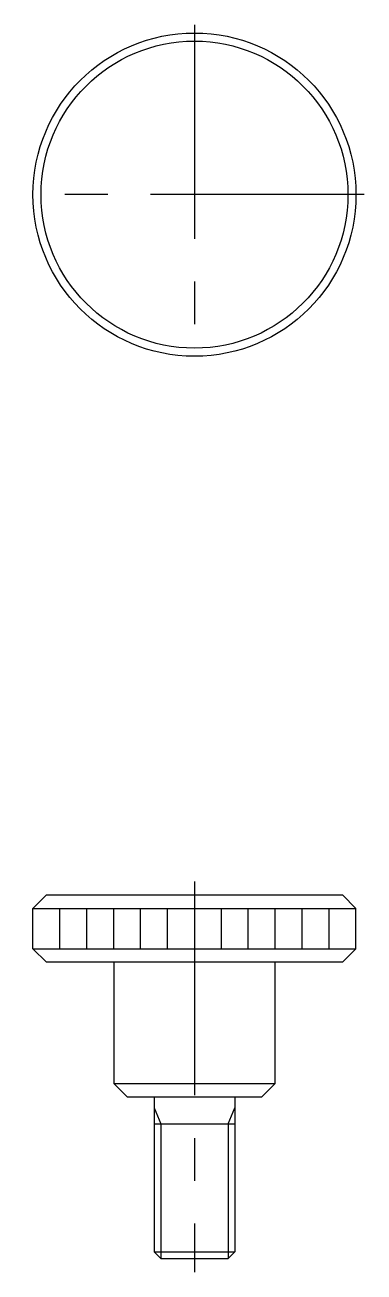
# Model space of a CAD drawing. Extents: x 10 to 144, y 10 to 139.
# Drawn here: x 131.14 to 143.74, y 92.49 to 138.79 of the extents above; entities outside this region: 2.
import ezdxf

# ---------------------------------------------------------------- set-up
doc = ezdxf.new("R2010")
doc.units = 0
doc.header["$LTSCALE"] = 0.25
doc.linetypes.add('CENTER', pattern=[50.8, 31.75, -6.35, 6.35, -6.35])
doc.layers.get('0').update_dxf_attribs({"linetype": 'CONTINUOUS'})
doc.layers.add('CENTER', color=1, linetype='CENTER')

msp = doc.modelspace()

# ---------------------------------------------------------------- linework, layer by layer
at = {"color": 7, "linetype": 'CONTINUOUS'}
for p, q in [((131.941, 106.489), (131.441, 105.989)), ((131.941, 106.489), (142.941, 106.489)), ((142.941, 106.489), (143.441, 105.989)), ((131.441, 104.489), (131.441, 105.989)), ((131.441, 105.989), (143.441, 105.989)), ((132.441, 104.489), (132.441, 105.989)), ((132.441, 104.489), (132.441, 105.989)), ((133.441, 104.489), (133.441, 105.989)), ((133.441, 104.489), (133.441, 105.989)), ((134.441, 104.489), (134.441, 105.989)), ((135.441, 104.489), (135.441, 105.989)), ((136.441, 104.489), (136.441, 105.989)), ((138.441, 104.489), (138.441, 105.989)), ((139.441, 104.489), (139.441, 105.989)), ((140.441, 104.489), (140.441, 105.989)), ((141.441, 104.489), (141.441, 105.989)), ((142.441, 104.489), (142.441, 105.989)), ((142.441, 104.489), (142.441, 105.989)), ((143.441, 104.489), (143.441, 105.989)), ((131.441, 104.489), (143.441, 104.489)), ((131.441, 104.489), (131.941, 103.989)), ((142.941, 103.989), (143.441, 104.489)), ((142.941, 103.989), (131.941, 103.989)), ((134.441, 103.989), (134.441, 99.489)), ((140.441, 99.489), (140.441, 103.989)), ((134.441, 99.489), (140.441, 99.489)), ((134.441, 99.489), (134.941, 98.989)), ((139.941, 98.989), (140.441, 99.489)), ((134.941, 98.989), (139.941, 98.989)), ((135.941, 98.989), (135.941, 93.239)), ((138.941, 98.989), (138.941, 93.239)), ((135.941, 97.989), (138.941, 97.989)), ((135.941, 93.239), (138.941, 93.239)), ((135.941, 93.239), (136.191, 92.989)), ((138.941, 93.239), (138.691, 92.989)), ((136.191, 92.989), (138.691, 92.989))]:
    msp.add_line(p, q, dxfattribs=at)
at = {"color": 3, "linetype": 'CONTINUOUS'}
for p, q in [((135.941, 98.589), (136.191, 97.989)), ((138.691, 97.989), (138.941, 98.589)), ((136.191, 97.989), (136.191, 92.989)), ((138.691, 97.989), (138.691, 92.989))]:
    msp.add_line(p, q, dxfattribs=at)
for p, q in [((136.816, 92.989), (136.816, 92.989)), ((137.441, 92.989), (137.441, 92.989))]:
    msp.add_line(p, q)
at = {"color": 7, "linetype": 'CONTINUOUS'}
for radius in [6, 5.7]:
    msp.add_circle((137.441, 132.487), radius, dxfattribs=at)
at = {"layer": 'CENTER', "color": 1, "linetype": 'CENTER'}
for p, q in [((137.441, 138.787), (137.441, 126.187)), ((143.741, 132.487), (131.141, 132.487)), ((137.441, 106.989), (137.441, 92.489))]:
    msp.add_line(p, q, dxfattribs=at)

# ---------------------------------------------------------------- texts
at = {"color": 7, "linetype": 'CONTINUOUS'}
for s, p in [('NKOSF3-6', (10, 25)), ('NKOSF03', (10, 10))]:
    msp.add_text(s, height=4, dxfattribs=at).set_placement(p)

doc.saveas('drawing.dxf')
